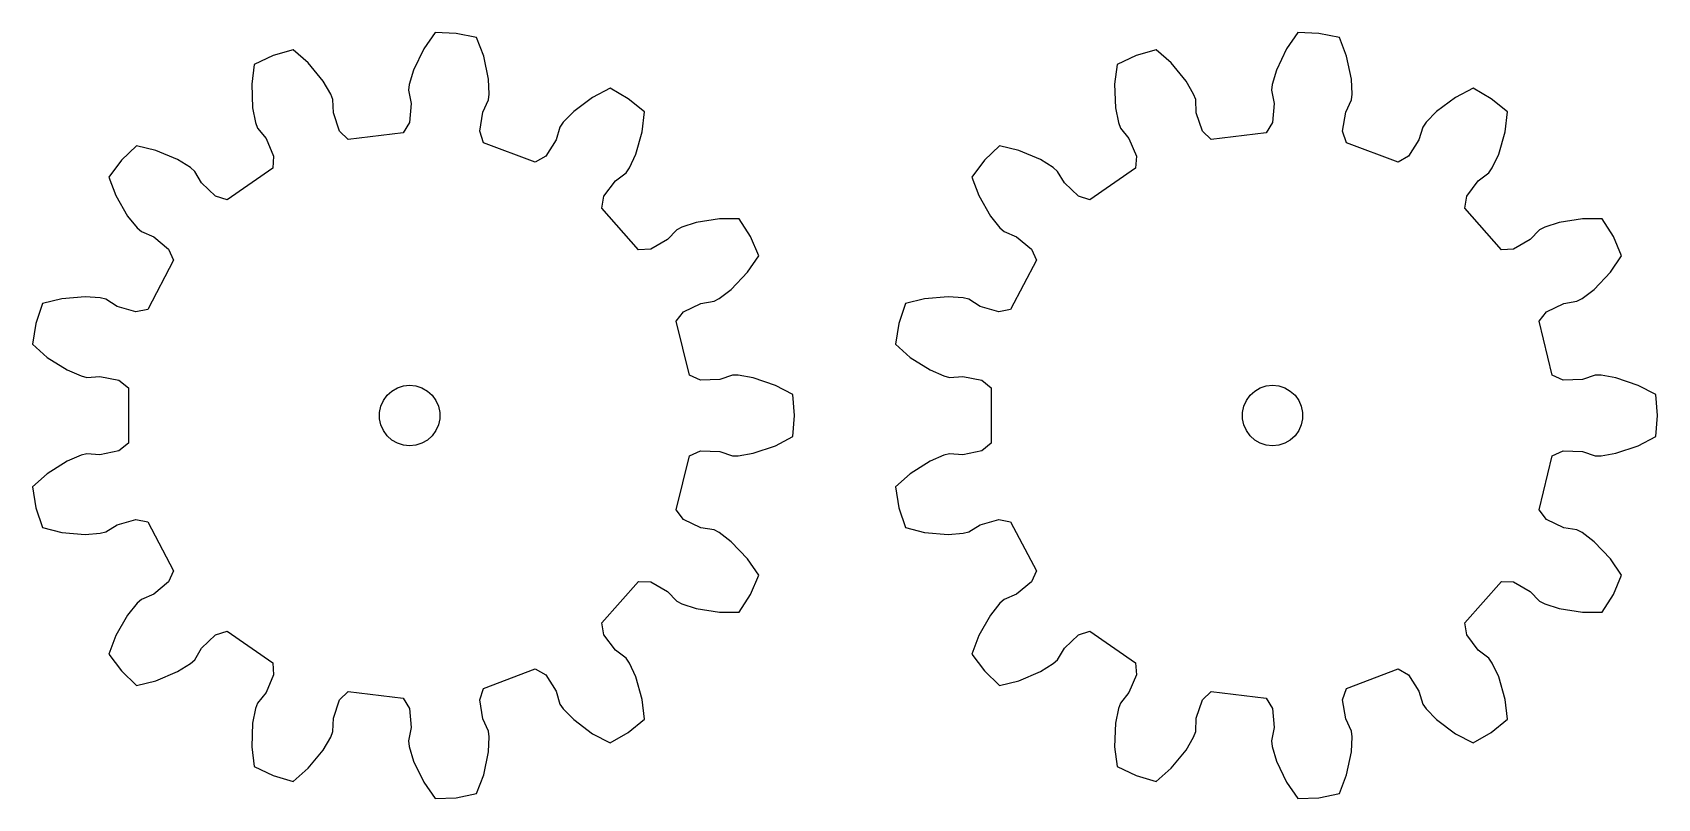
# Model space of a CAD drawing. Extents: x 0 to 209, y 0 to 228.
# Drawn here: x 21.4 to 102, y 190 to 228 of the extents above; entities that cross this region are included whole.
import ezdxf

# ---------------------------------------------------------------- set-up
doc = ezdxf.new("R2010")
doc.units = 0

msp = doc.modelspace()

# ---------------------------------------------------------------- linework, layer by layer
for p, q in [((41.377, 228.015), (40.815, 227.207)), ((42.417, 227.973), (41.377, 228.015)), ((43.437, 227.765), (42.417, 227.973)), ((43.79, 226.845), (43.437, 227.765)), ((84.186, 228.015), (83.624, 227.207)), ((85.227, 227.973), (84.186, 228.015)), ((86.247, 227.765), (85.227, 227.973)), ((86.599, 226.845), (86.247, 227.765)), ((33.343, 226.871), (32.402, 226.425)), ((34.343, 227.161), (33.343, 226.871)), ((35.082, 226.511), (34.343, 227.161)), ((40.815, 227.207), (40.31, 226.154)), ((44.028, 225.703), (43.79, 226.845)), ((76.152, 226.871), (75.211, 226.425)), ((77.152, 227.161), (76.152, 226.871)), ((77.892, 226.511), (77.152, 227.161)), ((83.624, 227.207), (83.12, 226.154)), ((86.837, 225.703), (86.599, 226.845)), ((32.402, 226.425), (32.28, 225.448)), ((35.824, 225.609), (35.082, 226.511)), ((40.31, 226.154), (40.099, 225.435)), ((75.211, 226.425), (75.089, 225.448)), ((78.633, 225.609), (77.892, 226.511)), ((83.12, 226.154), (82.909, 225.435)), ((32.28, 225.448), (32.323, 224.282)), ((36.201, 224.962), (35.824, 225.609)), ((36.304, 224.692), (36.201, 224.962)), ((40.099, 225.435), (40.063, 225.149)), ((40.063, 225.149), (40.194, 224.498)), ((44.027, 224.668), (44.061, 224.954)), ((44.061, 224.954), (44.028, 225.703)), ((50.063, 225.252), (49.189, 224.798)), ((50.964, 224.732), (50.063, 225.252)), ((75.089, 225.448), (75.132, 224.282)), ((79.01, 224.962), (78.633, 225.609)), ((79.113, 224.692), (79.01, 224.962)), ((82.909, 225.435), (82.873, 225.149)), ((82.873, 225.149), (83.003, 224.498)), ((86.836, 224.668), (86.87, 224.954)), ((86.87, 224.954), (86.837, 225.703)), ((92.872, 225.252), (91.998, 224.798)), ((93.774, 224.732), (92.872, 225.252)), ((32.323, 224.282), (32.47, 223.547)), ((36.333, 224.029), (36.304, 224.692)), ((40.194, 224.498), (40.115, 223.543)), ((43.745, 224.067), (44.027, 224.668)), ((49.189, 224.798), (48.254, 224.1)), ((51.771, 224.073), (50.964, 224.732)), ((75.132, 224.282), (75.279, 223.547)), ((79.142, 224.029), (79.113, 224.692)), ((83.003, 224.498), (82.925, 223.543)), ((86.554, 224.067), (86.836, 224.668)), ((91.998, 224.798), (91.063, 224.1)), ((94.58, 224.073), (93.774, 224.732)), ((32.47, 223.547), (32.571, 223.277)), ((36.638, 223.121), (36.333, 224.029)), ((40.115, 223.543), (39.799, 223.034)), ((43.592, 223.121), (43.745, 224.067)), ((47.568, 223.325), (47.381, 222.688)), ((47.732, 223.561), (47.568, 223.325)), ((48.254, 224.1), (47.732, 223.561)), ((51.656, 223.095), (51.771, 224.073)), ((75.279, 223.547), (75.38, 223.277)), ((79.447, 223.121), (79.142, 224.029)), ((82.925, 223.543), (82.608, 223.034)), ((86.401, 223.121), (86.554, 224.067)), ((90.377, 223.325), (90.19, 222.688)), ((90.542, 223.561), (90.377, 223.325)), ((91.063, 224.1), (90.542, 223.561)), ((94.465, 223.095), (94.58, 224.073)), ((32.571, 223.277), (32.989, 222.761)), ((32.989, 222.761), (33.363, 221.879)), ((37.067, 222.702), (36.638, 223.121)), ((39.799, 223.034), (37.067, 222.702)), ((43.778, 222.55), (43.592, 223.121)), ((46.35, 221.575), (43.778, 222.55)), ((47.381, 222.688), (46.867, 221.879)), ((51.335, 221.973), (51.656, 223.095)), ((75.38, 223.277), (75.798, 222.761)), ((75.798, 222.761), (76.172, 221.879)), ((79.877, 222.702), (79.447, 223.121)), ((82.608, 223.034), (79.877, 222.702)), ((86.587, 222.55), (86.401, 223.121)), ((89.159, 221.575), (86.587, 222.55)), ((90.19, 222.688), (89.677, 221.879)), ((94.144, 221.973), (94.465, 223.095)), ((26.571, 222.4), (25.82, 221.679)), ((27.528, 222.168), (26.571, 222.4)), ((28.603, 221.714), (27.528, 222.168)), ((29.238, 221.316), (28.603, 221.714)), ((33.363, 221.879), (33.32, 221.281)), ((46.867, 221.879), (46.35, 221.575)), ((51.016, 221.295), (51.335, 221.973)), ((69.38, 222.4), (68.629, 221.679)), ((70.337, 222.168), (69.38, 222.4)), ((71.412, 221.714), (70.337, 222.168)), ((72.047, 221.316), (71.412, 221.714)), ((76.172, 221.879), (76.129, 221.281)), ((89.677, 221.879), (89.159, 221.575)), ((93.826, 221.295), (94.144, 221.973)), ((25.82, 221.679), (25.194, 220.846)), ((29.454, 221.125), (29.238, 221.316)), ((29.788, 220.552), (29.454, 221.125)), ((33.32, 221.281), (31.055, 219.718)), ((50.324, 220.656), (50.853, 221.057)), ((50.853, 221.057), (51.016, 221.295)), ((68.629, 221.679), (68.004, 220.846)), ((72.264, 221.125), (72.047, 221.316)), ((72.598, 220.552), (72.264, 221.125)), ((76.129, 221.281), (73.865, 219.718)), ((93.134, 220.656), (93.663, 221.057)), ((93.663, 221.057), (93.826, 221.295)), ((25.194, 220.846), (25.54, 219.924)), ((30.48, 219.889), (29.788, 220.552)), ((49.75, 219.889), (50.324, 220.656)), ((68.004, 220.846), (68.349, 219.924)), ((73.29, 219.889), (72.598, 220.552)), ((92.559, 219.889), (93.134, 220.656)), ((25.54, 219.924), (26.12, 218.911)), ((31.055, 219.718), (30.48, 219.889)), ((49.649, 219.298), (49.75, 219.889)), ((51.473, 217.238), (49.649, 219.298)), ((68.349, 219.924), (68.929, 218.911)), ((73.865, 219.718), (73.29, 219.889)), ((92.458, 219.298), (92.559, 219.889)), ((94.283, 217.238), (92.458, 219.298)), ((26.12, 218.911), (26.592, 218.329)), ((54.332, 218.59), (53.621, 218.355)), ((55.485, 218.773), (54.332, 218.59)), ((56.47, 218.769), (55.485, 218.773)), ((57.026, 217.889), (56.47, 218.769)), ((68.929, 218.911), (69.401, 218.329)), ((97.141, 218.59), (96.43, 218.355)), ((98.294, 218.773), (97.141, 218.59)), ((99.279, 218.769), (98.294, 218.773)), ((99.835, 217.889), (99.279, 218.769)), ((26.592, 218.329), (26.807, 218.137)), ((26.807, 218.137), (27.417, 217.875)), ((27.417, 217.875), (28.158, 217.268)), ((52.903, 217.745), (52.073, 217.267)), ((53.365, 218.222), (52.903, 217.745)), ((53.621, 218.355), (53.365, 218.222)), ((57.434, 216.932), (57.026, 217.889)), ((69.401, 218.329), (69.616, 218.137)), ((69.616, 218.137), (70.226, 217.875)), ((70.226, 217.875), (70.967, 217.268)), ((95.712, 217.745), (94.882, 217.267)), ((96.174, 218.222), (95.712, 217.745)), ((96.43, 218.355), (96.174, 218.222)), ((100.243, 216.932), (99.835, 217.889)), ((28.158, 217.268), (28.397, 216.718)), ((52.073, 217.267), (51.473, 217.238)), ((56.878, 216.119), (57.434, 216.932)), ((70.967, 217.268), (71.207, 216.718)), ((94.882, 217.267), (94.283, 217.238)), ((99.687, 216.119), (100.243, 216.932)), ((28.397, 216.718), (27.119, 214.281)), ((56.072, 215.274), (56.878, 216.119)), ((71.207, 216.718), (69.928, 214.281)), ((98.882, 215.274), (99.687, 216.119)), ((55.475, 214.822), (56.072, 215.274)), ((98.284, 214.822), (98.882, 215.274)), ((21.901, 214.572), (21.572, 213.584)), ((22.857, 214.811), (21.901, 214.572)), ((24.02, 214.909), (22.857, 214.811)), ((24.767, 214.852), (24.02, 214.909)), ((25.047, 214.784), (24.767, 214.852)), ((25.609, 214.431), (25.047, 214.784)), ((53.7, 214.166), (54.565, 214.578)), ((54.565, 214.578), (55.22, 214.687)), ((55.22, 214.687), (55.475, 214.822)), ((64.71, 214.572), (64.381, 213.584)), ((65.666, 214.811), (64.71, 214.572)), ((66.829, 214.909), (65.666, 214.811)), ((67.576, 214.852), (66.829, 214.909)), ((67.856, 214.784), (67.576, 214.852)), ((68.418, 214.431), (67.856, 214.784)), ((96.51, 214.166), (97.375, 214.578)), ((97.375, 214.578), (98.029, 214.687)), ((98.029, 214.687), (98.284, 214.822)), ((26.53, 214.166), (25.609, 214.431)), ((27.119, 214.281), (26.53, 214.166)), ((53.336, 213.689), (53.7, 214.166)), ((53.995, 211.018), (53.336, 213.689)), ((69.339, 214.166), (68.418, 214.431)), ((69.928, 214.281), (69.339, 214.166)), ((96.145, 213.689), (96.51, 214.166)), ((96.804, 211.018), (96.145, 213.689)), ((21.572, 213.584), (21.405, 212.557)), ((64.381, 213.584), (64.214, 212.557)), ((21.405, 212.557), (22.139, 211.901)), ((64.214, 212.557), (64.949, 211.901)), ((22.139, 211.901), (23.123, 211.274)), ((23.123, 211.274), (23.812, 210.977)), ((64.949, 211.901), (65.933, 211.274)), ((65.933, 211.274), (66.621, 210.977)), ((23.812, 210.977), (24.092, 210.907)), ((24.092, 210.907), (24.753, 210.958)), ((24.753, 210.958), (25.692, 210.765)), ((25.692, 210.765), (26.16, 210.39)), ((39.505, 210.384), (39.803, 210.481)), ((39.803, 210.481), (40.115, 210.514)), ((40.115, 210.514), (40.427, 210.481)), ((40.427, 210.481), (40.725, 210.384)), ((54.539, 210.765), (53.995, 211.018)), ((55.496, 210.802), (54.539, 210.765)), ((56.126, 211.01), (55.496, 210.802)), ((56.415, 211.009), (56.126, 211.01)), ((57.154, 210.886), (56.415, 211.009)), ((58.26, 210.512), (57.154, 210.886)), ((59.13, 210.052), (58.26, 210.512)), ((66.621, 210.977), (66.901, 210.907)), ((66.901, 210.907), (67.562, 210.958)), ((67.562, 210.958), (68.501, 210.765)), ((68.501, 210.765), (68.969, 210.39)), ((82.314, 210.384), (82.613, 210.481)), ((82.613, 210.481), (82.924, 210.514)), ((82.924, 210.514), (83.236, 210.481)), ((83.236, 210.481), (83.535, 210.384)), ((97.348, 210.765), (96.804, 211.018)), ((98.305, 210.802), (97.348, 210.765)), ((98.936, 211.01), (98.305, 210.802)), ((99.224, 211.009), (98.936, 211.01)), ((99.963, 210.886), (99.224, 211.009)), ((101.069, 210.512), (99.963, 210.886)), ((101.939, 210.052), (101.069, 210.512)), ((26.16, 210.39), (26.16, 207.638)), ((38.689, 209.477), (38.816, 209.764)), ((38.816, 209.764), (39.001, 210.018)), ((39.001, 210.018), (39.234, 210.227)), ((39.234, 210.227), (39.505, 210.384)), ((40.725, 210.384), (40.997, 210.227)), ((40.997, 210.227), (41.23, 210.018)), ((41.23, 210.018), (41.414, 209.764)), ((41.414, 209.764), (41.542, 209.477)), ((59.214, 209.014), (59.13, 210.052)), ((68.969, 210.39), (68.969, 207.638)), ((81.498, 209.477), (81.625, 209.764)), ((81.625, 209.764), (81.81, 210.018)), ((81.81, 210.018), (82.043, 210.227)), ((82.043, 210.227), (82.314, 210.384)), ((83.535, 210.384), (83.806, 210.227)), ((83.806, 210.227), (84.039, 210.018)), ((84.039, 210.018), (84.223, 209.764)), ((84.223, 209.764), (84.351, 209.477)), ((102.023, 209.014), (101.939, 210.052)), ((38.623, 209.171), (38.689, 209.477)), ((38.623, 208.857), (38.623, 209.171)), ((38.689, 208.55), (38.623, 208.857)), ((41.542, 209.477), (41.607, 209.171)), ((41.607, 208.857), (41.542, 208.55)), ((41.607, 209.171), (41.607, 208.857)), ((59.13, 207.976), (59.214, 209.014)), ((81.433, 209.171), (81.498, 209.477)), ((81.433, 208.857), (81.433, 209.171)), ((81.498, 208.55), (81.433, 208.857)), ((84.351, 209.477), (84.416, 209.171)), ((84.416, 208.857), (84.351, 208.55)), ((84.416, 209.171), (84.416, 208.857)), ((101.939, 207.976), (102.023, 209.014)), ((38.816, 208.264), (38.689, 208.55)), ((39.001, 208.01), (38.816, 208.264)), ((39.234, 207.8), (39.001, 208.01)), ((41.23, 208.01), (40.997, 207.8)), ((41.414, 208.264), (41.23, 208.01)), ((41.542, 208.55), (41.414, 208.264)), ((81.625, 208.264), (81.498, 208.55)), ((81.81, 208.01), (81.625, 208.264)), ((82.043, 207.8), (81.81, 208.01)), ((84.039, 208.01), (83.806, 207.8)), ((84.223, 208.264), (84.039, 208.01)), ((84.351, 208.55), (84.223, 208.264)), ((25.692, 207.262), (24.753, 207.069)), ((26.16, 207.638), (25.692, 207.262)), ((39.505, 207.644), (39.234, 207.8)), ((39.803, 207.547), (39.505, 207.644)), ((40.115, 207.514), (39.803, 207.547)), ((40.427, 207.547), (40.115, 207.514)), ((40.725, 207.644), (40.427, 207.547)), ((40.997, 207.8), (40.725, 207.644)), ((53.995, 207.01), (54.539, 207.263)), ((54.539, 207.263), (55.496, 207.226)), ((55.496, 207.226), (56.126, 207.018)), ((57.154, 207.142), (58.26, 207.515)), ((58.26, 207.515), (59.13, 207.976)), ((68.501, 207.262), (67.562, 207.069)), ((68.969, 207.638), (68.501, 207.262)), ((82.314, 207.644), (82.043, 207.8)), ((82.613, 207.547), (82.314, 207.644)), ((82.924, 207.514), (82.613, 207.547)), ((83.236, 207.547), (82.924, 207.514)), ((83.535, 207.644), (83.236, 207.547)), ((83.806, 207.8), (83.535, 207.644)), ((96.804, 207.01), (97.348, 207.263)), ((97.348, 207.263), (98.305, 207.226)), ((98.305, 207.226), (98.936, 207.018)), ((99.963, 207.142), (101.069, 207.515)), ((101.069, 207.515), (101.939, 207.976)), ((23.123, 206.754), (22.139, 206.127)), ((23.812, 207.05), (23.123, 206.754)), ((24.092, 207.12), (23.812, 207.05)), ((24.753, 207.069), (24.092, 207.12)), ((53.336, 204.338), (53.995, 207.01)), ((56.126, 207.018), (56.415, 207.019)), ((56.415, 207.019), (57.154, 207.142)), ((65.933, 206.754), (64.949, 206.127)), ((66.621, 207.05), (65.933, 206.754)), ((66.901, 207.12), (66.621, 207.05)), ((67.562, 207.069), (66.901, 207.12)), ((96.145, 204.338), (96.804, 207.01)), ((98.936, 207.018), (99.224, 207.019)), ((99.224, 207.019), (99.963, 207.142)), ((22.139, 206.127), (21.405, 205.471)), ((64.949, 206.127), (64.214, 205.471)), ((21.405, 205.471), (21.572, 204.443)), ((64.214, 205.471), (64.381, 204.443)), ((21.572, 204.443), (21.901, 203.456)), ((53.7, 203.862), (53.336, 204.338)), ((64.381, 204.443), (64.71, 203.456)), ((96.51, 203.862), (96.145, 204.338)), ((21.901, 203.456), (22.857, 203.217)), ((22.857, 203.217), (24.02, 203.118)), ((24.02, 203.118), (24.767, 203.176)), ((24.767, 203.176), (25.047, 203.244)), ((25.047, 203.244), (25.609, 203.597)), ((25.609, 203.597), (26.53, 203.862)), ((26.53, 203.862), (27.119, 203.747)), ((27.119, 203.747), (28.397, 201.31)), ((54.565, 203.45), (53.7, 203.862)), ((55.22, 203.341), (54.565, 203.45)), ((55.475, 203.206), (55.22, 203.341)), ((56.072, 202.753), (55.475, 203.206)), ((64.71, 203.456), (65.666, 203.217)), ((65.666, 203.217), (66.829, 203.118)), ((66.829, 203.118), (67.576, 203.176)), ((67.576, 203.176), (67.856, 203.244)), ((67.856, 203.244), (68.418, 203.597)), ((68.418, 203.597), (69.339, 203.862)), ((69.339, 203.862), (69.928, 203.747)), ((69.928, 203.747), (71.207, 201.31)), ((97.375, 203.45), (96.51, 203.862)), ((98.029, 203.341), (97.375, 203.45)), ((98.284, 203.206), (98.029, 203.341)), ((98.882, 202.753), (98.284, 203.206)), ((56.878, 201.909), (56.072, 202.753)), ((99.687, 201.909), (98.882, 202.753)), ((57.434, 201.096), (56.878, 201.909)), ((100.243, 201.096), (99.687, 201.909)), ((28.158, 200.76), (27.417, 200.153)), ((28.397, 201.31), (28.158, 200.76)), ((49.649, 198.73), (51.473, 200.789)), ((51.473, 200.789), (52.073, 200.76)), ((52.073, 200.76), (52.903, 200.282)), ((57.026, 200.138), (57.434, 201.096)), ((70.967, 200.76), (70.226, 200.153)), ((71.207, 201.31), (70.967, 200.76)), ((92.458, 198.73), (94.283, 200.789)), ((94.283, 200.789), (94.882, 200.76)), ((94.882, 200.76), (95.712, 200.282)), ((99.835, 200.138), (100.243, 201.096)), ((27.417, 200.153), (26.807, 199.891)), ((52.903, 200.282), (53.365, 199.806)), ((56.47, 199.258), (57.026, 200.138)), ((70.226, 200.153), (69.616, 199.891)), ((95.712, 200.282), (96.174, 199.806)), ((99.279, 199.258), (99.835, 200.138)), ((26.592, 199.699), (26.12, 199.116)), ((26.807, 199.891), (26.592, 199.699)), ((53.365, 199.806), (53.621, 199.673)), ((53.621, 199.673), (54.332, 199.438)), ((54.332, 199.438), (55.485, 199.255)), ((55.485, 199.255), (56.47, 199.258)), ((69.401, 199.699), (68.929, 199.116)), ((69.616, 199.891), (69.401, 199.699)), ((96.174, 199.806), (96.43, 199.673)), ((96.43, 199.673), (97.141, 199.438)), ((97.141, 199.438), (98.294, 199.255)), ((98.294, 199.255), (99.279, 199.258)), ((26.12, 199.116), (25.54, 198.104)), ((49.75, 198.138), (49.649, 198.73)), ((68.929, 199.116), (68.349, 198.104)), ((92.559, 198.138), (92.458, 198.73)), ((25.54, 198.104), (25.194, 197.181)), ((29.788, 197.476), (30.48, 198.139)), ((30.48, 198.139), (31.055, 198.31)), ((31.055, 198.31), (33.32, 196.747)), ((50.324, 197.372), (49.75, 198.138)), ((68.349, 198.104), (68.004, 197.181)), ((72.598, 197.476), (73.29, 198.139)), ((73.29, 198.139), (73.865, 198.31)), ((73.865, 198.31), (76.129, 196.747)), ((93.134, 197.372), (92.559, 198.138)), ((25.194, 197.181), (25.82, 196.349)), ((28.603, 196.314), (29.238, 196.712)), ((29.238, 196.712), (29.454, 196.902)), ((29.454, 196.902), (29.788, 197.476)), ((33.32, 196.747), (33.363, 196.149)), ((50.853, 196.971), (50.324, 197.372)), ((51.016, 196.733), (50.853, 196.971)), ((51.335, 196.055), (51.016, 196.733)), ((68.004, 197.181), (68.629, 196.349)), ((71.412, 196.314), (72.047, 196.712)), ((72.047, 196.712), (72.264, 196.902)), ((72.264, 196.902), (72.598, 197.476)), ((76.129, 196.747), (76.172, 196.149)), ((93.663, 196.971), (93.134, 197.372)), ((93.826, 196.733), (93.663, 196.971)), ((94.144, 196.055), (93.826, 196.733)), ((25.82, 196.349), (26.571, 195.628)), ((27.528, 195.86), (28.603, 196.314)), ((33.363, 196.149), (32.989, 195.267)), ((43.778, 195.477), (46.35, 196.453)), ((46.35, 196.453), (46.867, 196.149)), ((46.867, 196.149), (47.381, 195.34)), ((51.656, 194.933), (51.335, 196.055)), ((68.629, 196.349), (69.38, 195.628)), ((70.337, 195.86), (71.412, 196.314)), ((76.172, 196.149), (75.798, 195.267)), ((86.587, 195.477), (89.159, 196.453)), ((89.159, 196.453), (89.677, 196.149)), ((89.677, 196.149), (90.19, 195.34)), ((94.465, 194.933), (94.144, 196.055)), ((26.571, 195.628), (27.528, 195.86)), ((32.989, 195.267), (32.571, 194.751)), ((36.638, 194.907), (37.067, 195.326)), ((37.067, 195.326), (39.799, 194.994)), ((43.592, 194.907), (43.778, 195.477)), ((47.381, 195.34), (47.568, 194.703)), ((69.38, 195.628), (70.337, 195.86)), ((75.798, 195.267), (75.38, 194.751)), ((79.447, 194.907), (79.877, 195.326)), ((79.877, 195.326), (82.608, 194.994)), ((86.401, 194.907), (86.587, 195.477)), ((90.19, 195.34), (90.377, 194.703)), ((32.47, 194.481), (32.323, 193.746)), ((32.571, 194.751), (32.47, 194.481)), ((36.333, 193.998), (36.638, 194.907)), ((39.799, 194.994), (40.115, 194.485)), ((40.115, 194.485), (40.194, 193.53)), ((43.745, 193.961), (43.592, 194.907)), ((47.568, 194.703), (47.732, 194.466)), ((47.732, 194.466), (48.254, 193.928)), ((51.771, 193.954), (51.656, 194.933)), ((75.279, 194.481), (75.132, 193.746)), ((75.38, 194.751), (75.279, 194.481)), ((79.142, 193.998), (79.447, 194.907)), ((82.608, 194.994), (82.925, 194.485)), ((82.925, 194.485), (83.003, 193.53)), ((86.554, 193.961), (86.401, 194.907)), ((90.377, 194.703), (90.542, 194.466)), ((90.542, 194.466), (91.063, 193.928)), ((94.58, 193.954), (94.465, 194.933)), ((32.323, 193.746), (32.28, 192.58)), ((36.304, 193.335), (36.333, 193.998)), ((40.194, 193.53), (40.063, 192.879)), ((44.027, 193.36), (43.745, 193.961)), ((48.254, 193.928), (49.189, 193.23)), ((50.964, 193.296), (51.771, 193.954)), ((75.132, 193.746), (75.089, 192.58)), ((79.113, 193.335), (79.142, 193.998)), ((83.003, 193.53), (82.873, 192.879)), ((86.836, 193.36), (86.554, 193.961)), ((91.063, 193.928), (91.998, 193.23)), ((93.774, 193.296), (94.58, 193.954)), ((35.824, 192.418), (36.201, 193.066)), ((36.201, 193.066), (36.304, 193.335)), ((40.063, 192.879), (40.099, 192.593)), ((44.061, 193.074), (44.027, 193.36)), ((44.028, 192.325), (44.061, 193.074)), ((49.189, 193.23), (50.063, 192.776)), ((50.063, 192.776), (50.964, 193.296)), ((78.633, 192.418), (79.01, 193.066)), ((79.01, 193.066), (79.113, 193.335)), ((82.873, 192.879), (82.909, 192.593)), ((86.87, 193.074), (86.836, 193.36)), ((86.837, 192.325), (86.87, 193.074)), ((91.998, 193.23), (92.872, 192.776)), ((92.872, 192.776), (93.774, 193.296)), ((32.28, 192.58), (32.402, 191.603)), ((35.082, 191.517), (35.824, 192.418)), ((40.099, 192.593), (40.31, 191.874)), ((40.31, 191.874), (40.815, 190.821)), ((43.79, 191.182), (44.028, 192.325)), ((75.089, 192.58), (75.211, 191.603)), ((77.892, 191.517), (78.633, 192.418)), ((82.909, 192.593), (83.12, 191.874)), ((83.12, 191.874), (83.624, 190.821)), ((86.599, 191.182), (86.837, 192.325)), ((32.402, 191.603), (33.343, 191.156)), ((33.343, 191.156), (34.343, 190.867)), ((34.343, 190.867), (35.082, 191.517)), ((43.437, 190.263), (43.79, 191.182)), ((75.211, 191.603), (76.152, 191.156)), ((76.152, 191.156), (77.152, 190.867)), ((77.152, 190.867), (77.892, 191.517)), ((86.247, 190.263), (86.599, 191.182)), ((40.815, 190.821), (41.377, 190.013)), ((42.417, 190.055), (43.437, 190.263)), ((83.624, 190.821), (84.186, 190.013)), ((85.227, 190.055), (86.247, 190.263)), ((41.377, 190.013), (42.417, 190.055)), ((84.186, 190.013), (85.227, 190.055))]:
    msp.add_line(p, q)

doc.saveas('drawing.dxf')
